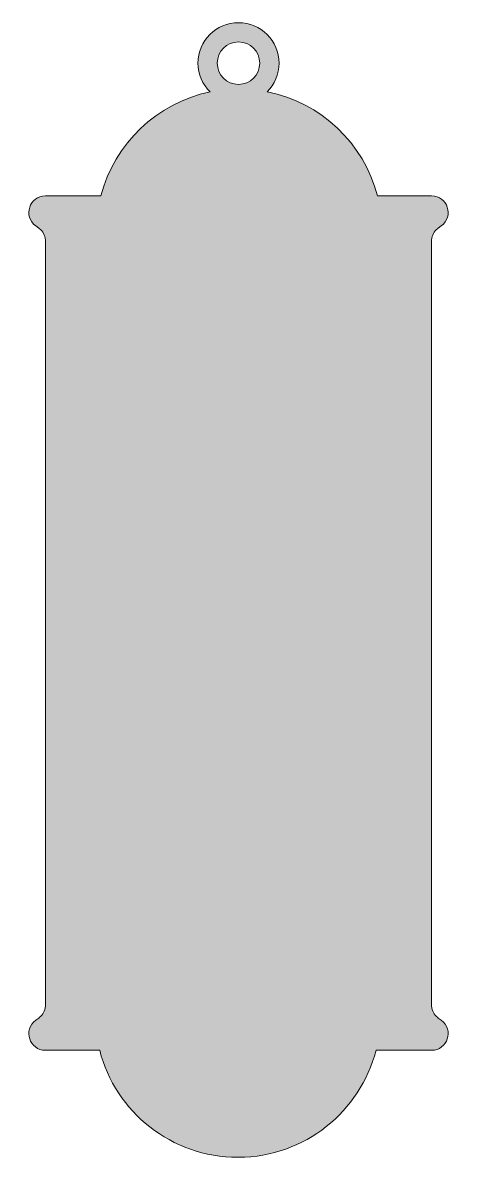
# Model space of a CAD drawing. Header units: centimetres. Extents: x 3.8 to 10.2, y -18.4 to -1.6.
import ezdxf

# ---------------------------------------------------------------- set-up
doc = ezdxf.new("R2010")
doc.units = ezdxf.units.CM
doc.header["$MEASUREMENT"] = 0
doc.layers.add('Layer 1', color=7, linetype='Continuous')

msp = doc.modelspace()

# ---------------------------------------------------------------- hatches: boundary and pattern name
at = {"layer": 'Layer 1', "true_color": 0xf1ceac}
h = msp.add_hatch(color=31, dxfattribs=at)
h.dxf.hatch_style = 2
edge = h.paths.add_edge_path()
edge.add_spline(control_points=[(9.973, -16.351), (9.973, -16.351), (9.93, -16.32), (9.93, -16.32), (9.92, -16.312), (9.911, -16.304), (9.902, -16.296), (9.855, -16.25), (9.829, -16.187), (9.829, -16.121), (9.829, -16.121), (9.829, -4.869), (9.829, -4.869), (9.829, -4.803), (9.855, -4.74), (9.902, -4.694), (9.911, -4.686), (9.92, -4.678), (9.93, -4.67), (9.93, -4.67), (9.973, -4.639), (9.973, -4.639), (10.166, -4.499), (10.067, -4.195), (9.829, -4.195), (9.829, -4.195), (9.032, -4.195), (9.032, -4.195), (8.832, -3.419), (8.2, -2.818), (7.409, -2.66), (7.516, -2.552), (7.582, -2.403), (7.582, -2.239), (7.582, -1.91), (7.315, -1.643), (6.985, -1.643), (6.655, -1.643), (6.388, -1.91), (6.388, -2.239), (6.388, -2.405), (6.456, -2.555), (6.565, -2.663), (5.781, -2.826), (5.156, -3.424), (4.958, -4.195), (4.958, -4.195), (4.141, -4.195), (4.141, -4.195), (3.903, -4.195), (3.804, -4.499), (3.997, -4.639), (3.997, -4.639), (4.04, -4.67), (4.04, -4.67), (4.05, -4.678), (4.059, -4.686), (4.068, -4.694), (4.115, -4.74), (4.141, -4.803), (4.141, -4.869), (4.141, -4.869), (4.141, -16.121), (4.141, -16.121), (4.141, -16.187), (4.115, -16.25), (4.068, -16.296), (4.059, -16.304), (4.05, -16.312), (4.04, -16.32), (4.04, -16.32), (3.997, -16.351), (3.997, -16.351), (3.804, -16.491), (3.903, -16.795), (4.141, -16.795), (4.141, -16.795), (4.939, -16.795), (4.939, -16.795), (5.172, -17.702), (5.995, -18.372), (6.975, -18.372), (6.975, -18.372), (6.983, -18.372), (6.983, -18.372), (6.985, -18.372), (6.987, -18.372), (6.988, -18.372), (7.963, -18.366), (8.78, -17.698), (9.012, -16.795), (9.012, -16.795), (9.829, -16.795), (9.829, -16.795), (10.067, -16.795), (10.166, -16.491), (9.973, -16.351)], knot_values=[0, 0, 0, 0, 1, 1, 1, 2, 2, 2, 3, 3, 3, 4, 4, 4, 5, 5, 5, 6, 6, 6, 7, 7, 7, 8, 8, 8, 9, 9, 9, 10, 10, 10, 11, 11, 11, 12, 12, 12, 13, 13, 13, 14, 14, 14, 15, 15, 15, 16, 16, 16, 17, 17, 17, 18, 18, 18, 19, 19, 19, 20, 20, 20, 21, 21, 21, 22, 22, 22, 23, 23, 23, 24, 24, 24, 25, 25, 25, 26, 26, 26, 27, 27, 27, 28, 28, 28, 29, 29, 29, 30, 30, 30, 31, 31, 31, 32, 32, 32, 32], degree=3, periodic=1)
edge = h.paths.add_edge_path()
edge.add_spline(control_points=[(6.985, -1.927), (7.158, -1.927), (7.298, -2.067), (7.298, -2.239), (7.298, -2.412), (7.158, -2.552), (6.985, -2.552), (6.812, -2.552), (6.672, -2.412), (6.672, -2.239), (6.672, -2.067), (6.812, -1.927), (6.985, -1.927)], knot_values=[0, 0, 0, 0, 1, 1, 1, 2, 2, 2, 3, 3, 3, 4, 4, 4, 4], degree=3, periodic=1)

# ---------------------------------------------------------------- linework, layer by layer
at = {"layer": 'Layer 1', "lineweight": 0}
for points, knots in [([(9.973, -16.351), (9.973, -16.351), (9.93, -16.32), (9.93, -16.32), (9.92, -16.312), (9.911, -16.304), (9.902, -16.296), (9.855, -16.25), (9.829, -16.187), (9.829, -16.121), (9.829, -16.121), (9.829, -4.869), (9.829, -4.869), (9.829, -4.803), (9.855, -4.74), (9.902, -4.694), (9.911, -4.686), (9.92, -4.678), (9.93, -4.67), (9.93, -4.67), (9.973, -4.639), (9.973, -4.639), (10.166, -4.499), (10.067, -4.195), (9.829, -4.195), (9.829, -4.195), (9.032, -4.195), (9.032, -4.195), (8.832, -3.419), (8.2, -2.818), (7.409, -2.66), (7.516, -2.552), (7.582, -2.403), (7.582, -2.239), (7.582, -1.91), (7.315, -1.643), (6.985, -1.643), (6.655, -1.643), (6.388, -1.91), (6.388, -2.239), (6.388, -2.405), (6.456, -2.555), (6.565, -2.663), (5.781, -2.826), (5.156, -3.424), (4.958, -4.195), (4.958, -4.195), (4.141, -4.195), (4.141, -4.195), (3.903, -4.195), (3.804, -4.499), (3.997, -4.639), (3.997, -4.639), (4.04, -4.67), (4.04, -4.67), (4.05, -4.678), (4.059, -4.686), (4.068, -4.694), (4.115, -4.74), (4.141, -4.803), (4.141, -4.869), (4.141, -4.869), (4.141, -16.121), (4.141, -16.121), (4.141, -16.187), (4.115, -16.25), (4.068, -16.296), (4.059, -16.304), (4.05, -16.312), (4.04, -16.32), (4.04, -16.32), (3.997, -16.351), (3.997, -16.351), (3.804, -16.491), (3.903, -16.795), (4.141, -16.795), (4.141, -16.795), (4.939, -16.795), (4.939, -16.795), (5.172, -17.702), (5.995, -18.372), (6.975, -18.372), (6.975, -18.372), (6.983, -18.372), (6.983, -18.372), (6.985, -18.372), (6.987, -18.372), (6.988, -18.372), (7.963, -18.366), (8.78, -17.698), (9.012, -16.795), (9.012, -16.795), (9.829, -16.795), (9.829, -16.795), (10.067, -16.795), (10.166, -16.491), (9.973, -16.351)], [0, 0, 0, 0, 1, 1, 1, 2, 2, 2, 3, 3, 3, 4, 4, 4, 5, 5, 5, 6, 6, 6, 7, 7, 7, 8, 8, 8, 9, 9, 9, 10, 10, 10, 11, 11, 11, 12, 12, 12, 13, 13, 13, 14, 14, 14, 15, 15, 15, 16, 16, 16, 17, 17, 17, 18, 18, 18, 19, 19, 19, 20, 20, 20, 21, 21, 21, 22, 22, 22, 23, 23, 23, 24, 24, 24, 25, 25, 25, 26, 26, 26, 27, 27, 27, 28, 28, 28, 29, 29, 29, 30, 30, 30, 31, 31, 31, 32, 32, 32, 32]), ([(6.985, -1.927), (7.158, -1.927), (7.298, -2.067), (7.298, -2.239), (7.298, -2.412), (7.158, -2.552), (6.985, -2.552), (6.812, -2.552), (6.672, -2.412), (6.672, -2.239), (6.672, -2.067), (6.812, -1.927), (6.985, -1.927)], [0, 0, 0, 0, 1, 1, 1, 2, 2, 2, 3, 3, 3, 4, 4, 4, 4])]:
    msp.add_open_spline(points, degree=3, knots=knots, dxfattribs=at)

doc.saveas('drawing.dxf')
